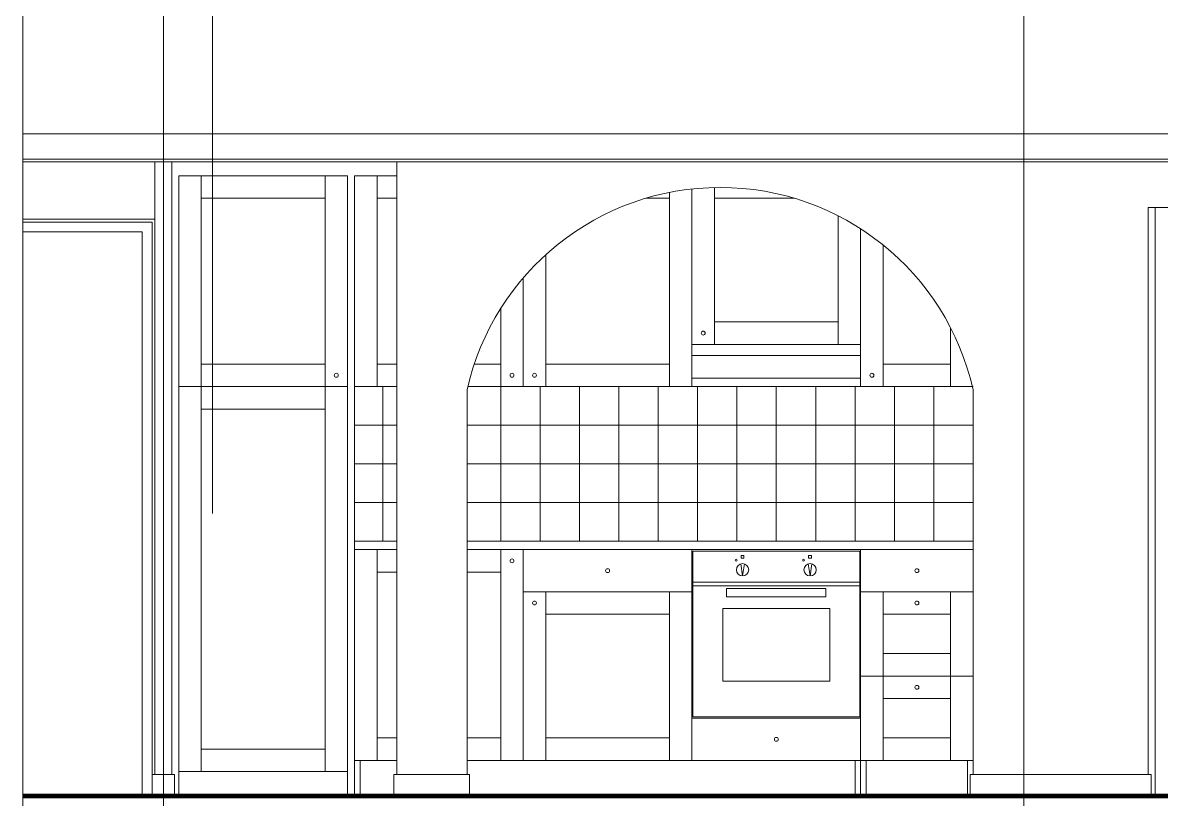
# Model space of a CAD drawing. Header units: centimetres. Extents: x -16179 to 12840, y -10704 to 3856.
# Drawn here: x -2289.6 to -1884.7, y -4025.6 to -3749.4 of the extents above; entities that cross this region are included whole.
import ezdxf

# ---------------------------------------------------------------- set-up
doc = ezdxf.new("R2010")
doc.units = ezdxf.units.CM
doc.header["$MEASUREMENT"] = 0
for name, color, linetype, lineweight in [('A-ELEV-MBE1_Num_Penna__1_Num_Penna__4_Num_Penna__4_Num_Penna__4_Num_Penna__4_Num_Penna__4_Num_Penna__4_Num_Penna__4_Num_Penna__4_Num_Penna__4', 4, 'Continuous', 18), ('A-SECT-MCUT_Num_Penna__7_Num_Penna__7_Num_Penna__7_Num_Penna__7_Num_Penna__7_Num_Penna__7_Num_Penna__7_Num_Penna__7_Num_Penna__7_Num_Penna__7', 7, 'Continuous', 18), ('A-WALL-FULL_Num_Penna__7_Num_Penna__7_Num_Penna__7_Num_Penna__7_Num_Penna__7_Num_Penna__7_Num_Penna__7_Num_Penna__7_Num_Penna__7_Num_Penna__7_Num_Penna__7', 7, 'Continuous', 18), ('AA - linee quote_Num_Penna__1_Num_Penna__255_Num_Penna__255_Num_Penna__255_Num_Penna__255_Num_Penna__255_Num_Penna__255_Num_Penna__255_Num_Penna__20_Num_Penna__20', 20, 'Continuous', 18), ('AA - linee quote_Num_Penna__1_Num_Penna__255_Num_Penna__255_Num_Penna__255_Num_Penna__255_Num_Penna__255_Num_Penna__255_Num_Penna__255_Num_Penna__2_Num_Penna__2', 2, 'Continuous', 18), ('AA - linee quote_Num_Penna__1_Num_Penna__255_Num_Penna__255_Num_Penna__255_Num_Penna__255_Num_Penna__255_Num_Penna__255_Num_Penna__255_Num_Penna__4_Num_Penna__4', 4, 'Continuous', 18), ('AA - linee quote_Num_Penna__1_Num_Penna__255_Num_Penna__255_Num_Penna__255_Num_Penna__255_Num_Penna__255_Num_Penna__255_Num_Penna__255_Num_Penna__8_Num_Penna__8', 8, 'Continuous', 18), ('AA - linee quote_Num_Penna__3_Num_Penna__3_Num_Penna__3_Num_Penna__3_Num_Penna__3_Num_Penna__3_Num_Penna__3_Num_Penna__3_Num_Penna__3_Num_Penna__3', 3, 'Continuous', 18), ('AA - linee quote_Num_Penna__6_Num_Penna__6_Num_Penna__6_Num_Penna__6_Num_Penna__6_Num_Penna__6_Num_Penna__6_Num_Penna__6_Num_Penna__6_Num_Penna__6', 6, 'Continuous', 18), ('AA - pareti sezionate_Num_Penna__254_Num_Penna__7_Num_Penna__7_Num_Penna__7_Num_Penna__7_Num_Penna__7_Num_Penna__7_Num_Penna__7_Num_Penna__7_Num_Penna__7', 7, 'Continuous', 18), ('AA - pareti sezionate_Num_Penna__7_Num_Penna__254_Num_Penna__254_Num_Penna__254_Num_Penna__254_Num_Penna__254_Num_Penna__254_Num_Penna__254_Num_Penna__254_Num_Penna__254', 254, 'Continuous', 18), ('AA - pareti sezionate_Num_Penna__7_Num_Penna__7_Num_Penna__7_Num_Penna__7_Num_Penna__7_Num_Penna__7_Num_Penna__7_Num_Penna__7_Num_Penna__20_Num_Penna__20', 20, 'Continuous', 18), ('AA - pareti sezionate_Num_Penna__7_Num_Penna__7_Num_Penna__7_Num_Penna__7_Num_Penna__7_Num_Penna__7_Num_Penna__7_Num_Penna__7_Num_Penna__7_Num_Penna__7', 7, 'Continuous', 18), ('AA - serramenti e porte_Num_Penna__4_Num_Penna__4_Num_Penna__4_Num_Penna__4_Num_Penna__4_Num_Penna__4_Num_Penna__4_Num_Penna__4_Num_Penna__4_Num_Penna__4', 4, 'Continuous', 18), ('AA pareti non sezionate_Num_Penna__2_Num_Penna__2_Num_Penna__2_Num_Penna__2_Num_Penna__2_Num_Penna__2_Num_Penna__2_Num_Penna__2_Num_Penna__2_Num_Penna__2', 2, 'Continuous', 18), ('AA- arredo_Num_Penna__8_Num_Penna__8_Num_Penna__8_Num_Penna__8_Num_Penna__8_Num_Penna__8_Num_Penna__8_Num_Penna__8_Num_Penna__8_Num_Penna__8', 8, 'Continuous', 18)]:
    doc.layers.add(name, color=color, linetype=linetype, lineweight=lineweight)

msp = doc.modelspace()

# ---------------------------------------------------------------- linework, layer by layer
at = {"layer": 'A-ELEV-MBE1_Num_Penna__1_Num_Penna__4_Num_Penna__4_Num_Penna__4_Num_Penna__4_Num_Penna__4_Num_Penna__4_Num_Penna__4_Num_Penna__4_Num_Penna__4', "color": 4, "linetype": 'Continuous', "lineweight": 18}
for p, q in [((-2289.56, -3820.28), (-2243.56, -3820.28)), ((-2243.56, -3820.28), (-2243.56, -4023.78)), ((-2289.56, -3823.78), (-2247.06, -3823.78)), ((-2247.06, -3823.78), (-2247.06, -4023.78))]:
    msp.add_line(p, q, dxfattribs=at)
at = {"layer": 'A-SECT-MCUT_Num_Penna__7_Num_Penna__7_Num_Penna__7_Num_Penna__7_Num_Penna__7_Num_Penna__7_Num_Penna__7_Num_Penna__7_Num_Penna__7_Num_Penna__7', "color": 7, "linetype": 'Continuous', "lineweight": 18}
msp.add_line((-1941.56, -3798.84), (-1926.56, -3798.84), dxfattribs=at)
at = {"layer": 'A-WALL-FULL_Num_Penna__7_Num_Penna__7_Num_Penna__7_Num_Penna__7_Num_Penna__7_Num_Penna__7_Num_Penna__7_Num_Penna__7_Num_Penna__7_Num_Penna__7_Num_Penna__7', "color": 7, "linetype": 'Continuous', "lineweight": 18}
msp.add_line((-1951.56, -3879.96), (-1951.56, -4016.78), dxfattribs=at)
at = {"layer": 'AA - linee quote_Num_Penna__1_Num_Penna__255_Num_Penna__255_Num_Penna__255_Num_Penna__255_Num_Penna__255_Num_Penna__255_Num_Penna__255_Num_Penna__20_Num_Penna__20', "color": 20, "linetype": 'Continuous', "lineweight": 18}
msp.add_line((-2235.56, -4023.78), (-2235.56, -4016.78), dxfattribs=at)
at = {"layer": 'AA - linee quote_Num_Penna__1_Num_Penna__255_Num_Penna__255_Num_Penna__255_Num_Penna__255_Num_Penna__255_Num_Penna__255_Num_Penna__255_Num_Penna__2_Num_Penna__2', "color": 2, "linetype": 'Continuous', "lineweight": 18}
msp.add_line((-2222.06, -3631.5), (-2222.06, -3923.99), dxfattribs=at)
at = {"layer": 'AA - linee quote_Num_Penna__1_Num_Penna__255_Num_Penna__255_Num_Penna__255_Num_Penna__255_Num_Penna__255_Num_Penna__255_Num_Penna__255_Num_Penna__4_Num_Penna__4', "color": 4, "linetype": 'Continuous', "lineweight": 18}
msp.add_line((-1886.76, -3815.08), (-1886.76, -4023.78), dxfattribs=at)
at = {"layer": 'AA - linee quote_Num_Penna__1_Num_Penna__255_Num_Penna__255_Num_Penna__255_Num_Penna__255_Num_Penna__255_Num_Penna__255_Num_Penna__255_Num_Penna__8_Num_Penna__8', "color": 8, "linetype": 'Continuous', "lineweight": 18}
for p, q in [((-1889.26, -3815.08), (-1889.26, -4016.78)), ((-1811.73, -3815.08), (-1889.26, -3815.08))]:
    msp.add_line(p, q, dxfattribs=at)
at = {"layer": 'AA - linee quote_Num_Penna__3_Num_Penna__3_Num_Penna__3_Num_Penna__3_Num_Penna__3_Num_Penna__3_Num_Penna__3_Num_Penna__3_Num_Penna__3_Num_Penna__3', "color": 3, "linetype": 'Continuous', "lineweight": 18}
for p, q in [((-2239.56, -4184.05), (-2239.56, -3710.49)), ((-1933.56, -4033.78), (-1933.56, -3710.49))]:
    msp.add_line(p, q, dxfattribs=at)
at = {"layer": 'AA - linee quote_Num_Penna__6_Num_Penna__6_Num_Penna__6_Num_Penna__6_Num_Penna__6_Num_Penna__6_Num_Penna__6_Num_Penna__6_Num_Penna__6_Num_Penna__6', "color": 6, "linetype": 'Continuous', "lineweight": 18}
msp.add_line((-2289.56, -3082.38), (-2289.56, -4184.05), dxfattribs=at)
at = {"layer": 'AA - pareti sezionate_Num_Penna__254_Num_Penna__7_Num_Penna__7_Num_Penna__7_Num_Penna__7_Num_Penna__7_Num_Penna__7_Num_Penna__7_Num_Penna__7_Num_Penna__7', "color": 7, "linetype": 'Continuous', "lineweight": 18}
for p, q in [((-2263.59, -4025.08), (-2263.59, -4023.78)), ((-2263.56, -4025.08), (-2263.56, -4023.78)), ((-2263.54, -4025.08), (-2263.54, -4023.78)), ((-2138.59, -4025.08), (-2138.59, -4023.78)), ((-2138.56, -4025.08), (-2138.56, -4023.78)), ((-2138.54, -4025.08), (-2138.54, -4023.78)), ((-2013.59, -4025.08), (-2013.59, -4023.78)), ((-2013.56, -4025.08), (-2013.56, -4023.78)), ((-2013.54, -4025.08), (-2013.54, -4023.78)), ((-1888.59, -4025.08), (-1888.59, -4023.78)), ((-1888.56, -4025.08), (-1888.56, -4023.78)), ((-1888.54, -4025.08), (-1888.54, -4023.78))]:
    msp.add_line(p, q, dxfattribs=at)
at = {"layer": 'AA - pareti sezionate_Num_Penna__7_Num_Penna__254_Num_Penna__254_Num_Penna__254_Num_Penna__254_Num_Penna__254_Num_Penna__254_Num_Penna__254_Num_Penna__254_Num_Penna__254', "color": 254, "linetype": 'Continuous', "lineweight": 18, "flags": 128}
msp.add_lwpolyline([(-2289.56, -4024.18), (-1763.59, -4024.18)], dxfattribs=at)
at = {"layer": 'AA - pareti sezionate_Num_Penna__7_Num_Penna__7_Num_Penna__7_Num_Penna__7_Num_Penna__7_Num_Penna__7_Num_Penna__7_Num_Penna__7_Num_Penna__20_Num_Penna__20', "color": 20, "linetype": 'Continuous', "lineweight": 18}
for p, q in [((-2243.56, -4016.78), (-2243.56, -4023.78)), ((-2157.56, -4023.78), (-2157.56, -4016.78)), ((-2130.72, -4016.78), (-2130.72, -4023.78)), ((-1952.56, -4016.78), (-1952.56, -4023.78)), ((-1888.26, -4016.78), (-1888.26, -4023.78))]:
    msp.add_line(p, q, dxfattribs=at)
at = {"layer": 'AA - pareti sezionate_Num_Penna__7_Num_Penna__7_Num_Penna__7_Num_Penna__7_Num_Penna__7_Num_Penna__7_Num_Penna__7_Num_Penna__7_Num_Penna__20_Num_Penna__20', "color": 20, "linetype": 'Continuous', "lineweight": 18, "flags": 128}
for points in [[(-2243.56, -4016.78), (-2235.56, -4016.78)], [(-2157.56, -4016.78), (-2130.72, -4016.78)], [(-1952.56, -4016.78), (-1888.26, -4016.78)]]:
    msp.add_lwpolyline(points, dxfattribs=at)
at = {"layer": 'AA - pareti sezionate_Num_Penna__7_Num_Penna__7_Num_Penna__7_Num_Penna__7_Num_Penna__7_Num_Penna__7_Num_Penna__7_Num_Penna__7_Num_Penna__7_Num_Penna__7', "color": 7, "linetype": 'Continuous', "lineweight": 18}
for p, q in [((-1926.56, -3788.84), (-2289.56, -3788.84)), ((-1927.07, -3788.84), (-1624.56, -3788.84)), ((-2289.56, -3797.84), (-1637.56, -3797.84)), ((-2289.56, -3798.84), (-1941.56, -3798.84)), ((-1926.56, -3798.84), (-1638.56, -3798.84))]:
    msp.add_line(p, q, dxfattribs=at)
at = {"layer": 'AA - pareti sezionate_Num_Penna__7_Num_Penna__7_Num_Penna__7_Num_Penna__7_Num_Penna__7_Num_Penna__7_Num_Penna__7_Num_Penna__7_Num_Penna__7_Num_Penna__7', "color": 7, "linetype": 'Continuous', "lineweight": 18, "flags": 128}
for points in [[(-2289.56, -4023.78), (-1637.56, -4023.78)], [(-2289.56, -4024.48), (-1637.56, -4024.48)], [(-2289.56, -4024.78), (-1637.56, -4024.78)], [(-2289.56, -4025.08), (-1637.56, -4025.08)]]:
    msp.add_lwpolyline(points, dxfattribs=at)
at = {"layer": 'AA - serramenti e porte_Num_Penna__4_Num_Penna__4_Num_Penna__4_Num_Penna__4_Num_Penna__4_Num_Penna__4_Num_Penna__4_Num_Penna__4_Num_Penna__4_Num_Penna__4', "color": 4, "linetype": 'Continuous', "lineweight": 18}
msp.add_line((-2242.56, -3819.28), (-2289.56, -3819.28), dxfattribs=at)
at = {"layer": 'AA pareti non sezionate_Num_Penna__2_Num_Penna__2_Num_Penna__2_Num_Penna__2_Num_Penna__2_Num_Penna__2_Num_Penna__2_Num_Penna__2_Num_Penna__2_Num_Penna__2', "color": 2, "linetype": 'Continuous', "lineweight": 18}
for p, q in [((-2242.56, -3798.84), (-2242.56, -4016.78)), ((-2236.56, -3798.84), (-2236.56, -4016.78)), ((-1951.56, -3879.96), (-1951.56, -4016.78))]:
    msp.add_line(p, q, dxfattribs=at)
at = {"layer": 'AA pareti non sezionate_Num_Penna__2_Num_Penna__2_Num_Penna__2_Num_Penna__2_Num_Penna__2_Num_Penna__2_Num_Penna__2_Num_Penna__2_Num_Penna__2_Num_Penna__2', "color": 2, "linetype": 'Continuous', "lineweight": 18, "flags": 128}
for points in [[(-2156.56, -3798.84), (-2156.56, -4016.78)], [(-2131.56, -4016.78), (-2131.56, -3879.96)]]:
    msp.add_lwpolyline(points, dxfattribs=at)
at = {"layer": 'AA pareti non sezionate_Num_Penna__2_Num_Penna__2_Num_Penna__2_Num_Penna__2_Num_Penna__2_Num_Penna__2_Num_Penna__2_Num_Penna__2_Num_Penna__2_Num_Penna__2', "color": 2, "linetype": 'Continuous', "lineweight": 18}
msp.add_arc((-2041.56, -3900.19), 92.24, 12.6638, 167.3362, dxfattribs=at)
at = {"layer": 'AA- arredo_Num_Penna__8_Num_Penna__8_Num_Penna__8_Num_Penna__8_Num_Penna__8_Num_Penna__8_Num_Penna__8_Num_Penna__8_Num_Penna__8_Num_Penna__8', "color": 8, "linetype": 'Continuous', "lineweight": 18}
for p, q in [((-2234.06, -3803.78), (-2234.06, -4023.78)), ((-2174.06, -3803.78), (-2234.06, -3803.78)), ((-2226.06, -3803.78), (-2226.06, -4015.78)), ((-2182.06, -3803.78), (-2182.06, -4015.78)), ((-2174.06, -3803.78), (-2174.06, -4023.78)), ((-2171.56, -3803.78), (-2156.56, -3803.78)), ((-2171.56, -3803.78), (-2171.56, -3878.78)), ((-2163.56, -3803.78), (-2163.56, -3878.78)), ((-2059.56, -3809.71), (-2059.56, -3878.78)), ((-2051.56, -3808.49), (-2051.56, -3878.78)), ((-2043.56, -3807.96), (-2043.56, -3863.78)), ((-2226.06, -3811.78), (-2182.06, -3811.78)), ((-2163.56, -3811.78), (-2156.56, -3811.78)), ((-2067.88, -3811.78), (-2059.56, -3811.78)), ((-2043.56, -3811.78), (-2015.24, -3811.78)), ((-1999.56, -3818.06), (-1999.56, -3863.78)), ((-1991.56, -3822.67), (-1991.56, -3878.78)), ((-1983.56, -3828.46), (-1983.56, -3878.78)), ((-2103.56, -3831.88), (-2103.56, -3878.78)), ((-2111.56, -3840.11), (-2111.56, -3878.78)), ((-2119.56, -3850.94), (-2119.56, -3878.78)), ((-2043.56, -3855.78), (-1999.56, -3855.78)), ((-1959.56, -3857.94), (-1959.56, -3878.78)), ((-2051.56, -3863.78), (-1991.56, -3863.78)), ((-2226.06, -3870.78), (-2182.06, -3870.78)), ((-2163.56, -3870.78), (-2156.56, -3870.78)), ((-2128.99, -3870.78), (-2119.56, -3870.78)), ((-2103.56, -3870.78), (-2059.56, -3870.78)), ((-2051.56, -3867.78), (-1991.56, -3867.78)), ((-1983.56, -3870.78), (-1959.56, -3870.78)), ((-2174.06, -3878.78), (-2234.06, -3878.78)), ((-2171.56, -3878.78), (-2156.56, -3878.78)), ((-2171.56, -3878.78), (-2171.56, -3933.78)), ((-2161.56, -3878.78), (-2161.56, -3933.78)), ((-2131.29, -3878.78), (-1951.56, -3878.78)), ((-2119.56, -3878.78), (-2119.56, -3933.78)), ((-2105.56, -3878.78), (-2105.56, -3933.78)), ((-2091.56, -3878.78), (-2091.56, -3933.78)), ((-2077.56, -3878.78), (-2077.56, -3933.78)), ((-2063.56, -3878.78), (-2063.56, -3933.78)), ((-2051.56, -3875.78), (-1991.56, -3875.78)), ((-2049.56, -3878.78), (-2049.56, -3933.78)), ((-2035.56, -3878.78), (-2035.56, -3933.78)), ((-2021.56, -3878.78), (-2021.56, -3933.78)), ((-2007.56, -3878.78), (-2007.56, -3933.78)), ((-1993.56, -3878.78), (-1993.56, -3933.78)), ((-1979.56, -3878.78), (-1979.56, -3933.78)), ((-1965.56, -3878.78), (-1965.56, -3933.78)), ((-2226.06, -3886.78), (-2182.06, -3886.78)), ((-2156.56, -3892.53), (-2171.56, -3892.53)), ((-1951.56, -3892.53), (-2131.56, -3892.53)), ((-2156.56, -3906.28), (-2171.56, -3906.28)), ((-1951.56, -3906.28), (-2131.56, -3906.28)), ((-2156.56, -3920.03), (-2171.56, -3920.03)), ((-1951.56, -3920.03), (-2131.56, -3920.03)), ((-2171.56, -3933.78), (-2171.56, -4011.78)), ((-2156.56, -3933.78), (-2171.56, -3933.78)), ((-1951.56, -3933.78), (-2131.56, -3933.78)), ((-2031.56, -3933.78), (-1951.56, -3933.78)), ((-2156.56, -3936.78), (-2171.56, -3936.78)), ((-2163.56, -3936.78), (-2163.56, -4011.78)), ((-1951.56, -3936.78), (-2131.56, -3936.78)), ((-2119.56, -3936.78), (-2119.56, -4011.78)), ((-2111.56, -3936.78), (-2111.56, -4011.78)), ((-2051.56, -3936.78), (-2051.56, -4011.78)), ((-2051.26, -3937.33), (-1991.86, -3937.33)), ((-2051.26, -3937.33), (-2051.26, -3996.23)), ((-2034.09, -3938.93), (-2033.08, -3938.93)), ((-2034.09, -3939.79), (-2034.09, -3938.93)), ((-2033.08, -3938.93), (-2033.08, -3939.79)), ((-2010.1, -3938.93), (-2009.09, -3938.93)), ((-2010.1, -3939.79), (-2010.1, -3938.93)), ((-2009.09, -3938.93), (-2009.09, -3939.79)), ((-1991.86, -3937.33), (-1991.86, -3996.23)), ((-1991.56, -3936.78), (-1991.56, -4023.78)), ((-2033.56, -3946.15), (-2034.22, -3941.9)), ((-2033.08, -3939.79), (-2034.09, -3939.79)), ((-2033.56, -3946.15), (-2032.89, -3941.9)), ((-2009.57, -3946.15), (-2010.23, -3941.9)), ((-2009.09, -3939.79), (-2010.1, -3939.79)), ((-2009.57, -3946.15), (-2008.9, -3941.9)), ((-2156.56, -3944.78), (-2163.56, -3944.78)), ((-2119.56, -3944.78), (-2131.56, -3944.78)), ((-2051.56, -3951.78), (-2111.56, -3951.78)), ((-2103.56, -3951.78), (-2103.56, -4011.78)), ((-2059.56, -3951.78), (-2059.56, -4011.78)), ((-2051.26, -3948.33), (-1991.86, -3948.33)), ((-2051.26, -3949.63), (-1991.86, -3949.63)), ((-2039.23, -3950.68), (-2003.89, -3950.68)), ((-2039.23, -3953.53), (-2039.23, -3950.68)), ((-2003.89, -3950.68), (-2003.89, -3953.53)), ((-1951.56, -3951.78), (-1991.56, -3951.78)), ((-1983.56, -3951.78), (-1983.56, -4011.78)), ((-1959.56, -3951.78), (-1959.56, -4011.78)), ((-2003.89, -3953.53), (-2039.23, -3953.53)), ((-2059.56, -3959.78), (-2103.56, -3959.78)), ((-2040.54, -3957.74), (-2002.58, -3957.74)), ((-2040.54, -3983.56), (-2040.54, -3957.74)), ((-2002.58, -3957.74), (-2002.58, -3983.56)), ((-1959.56, -3959.78), (-1983.56, -3959.78)), ((-1959.56, -3973.78), (-1983.56, -3973.78)), ((-2002.58, -3983.56), (-2040.54, -3983.56)), ((-1991.56, -3981.78), (-1951.56, -3981.78)), ((-1959.56, -3989.78), (-1983.56, -3989.78)), ((-2051.26, -3996.23), (-1991.86, -3996.23)), ((-1991.56, -3996.78), (-2051.56, -3996.78)), ((-2156.56, -4003.78), (-2163.56, -4003.78)), ((-2119.56, -4003.78), (-2131.56, -4003.78)), ((-2059.56, -4003.78), (-2103.56, -4003.78)), ((-1959.56, -4003.78), (-1983.56, -4003.78)), ((-2182.06, -4007.78), (-2226.06, -4007.78)), ((-2171.56, -4011.78), (-2171.56, -4023.78)), ((-2156.56, -4011.78), (-2171.56, -4011.78)), ((-2169.56, -4011.78), (-2169.56, -4023.78)), ((-1951.56, -4011.78), (-2131.56, -4011.78)), ((-1993.56, -4011.78), (-1993.56, -4023.78)), ((-1989.56, -4011.78), (-1989.56, -4023.78)), ((-1953.56, -4011.78), (-1953.56, -4023.78)), ((-2174.06, -4015.78), (-2234.06, -4015.78))]:
    msp.add_line(p, q, dxfattribs=at)
for centre, radius in [((-2047.56, -3859.78), 0.7), ((-2178.06, -3874.78), 0.7), ((-2115.56, -3874.78), 0.7), ((-2107.56, -3874.78), 0.7), ((-1987.56, -3874.78), 0.7), ((-2115.56, -3940.78), 0.7), ((-2081.56, -3944.28), 0.7), ((-2035.84, -3940.56), 0.318), ((-2033.56, -3943.97), 2.18), ((-2011.85, -3940.56), 0.318), ((-2009.57, -3943.97), 2.18), ((-1971.56, -3944.28), 0.7), ((-2107.56, -3955.78), 0.7), ((-1971.56, -3955.78), 0.7), ((-1971.56, -3985.78), 0.7), ((-2021.56, -4004.28), 0.7)]:
    msp.add_circle(centre, radius, dxfattribs=at)

doc.saveas('drawing.dxf')
